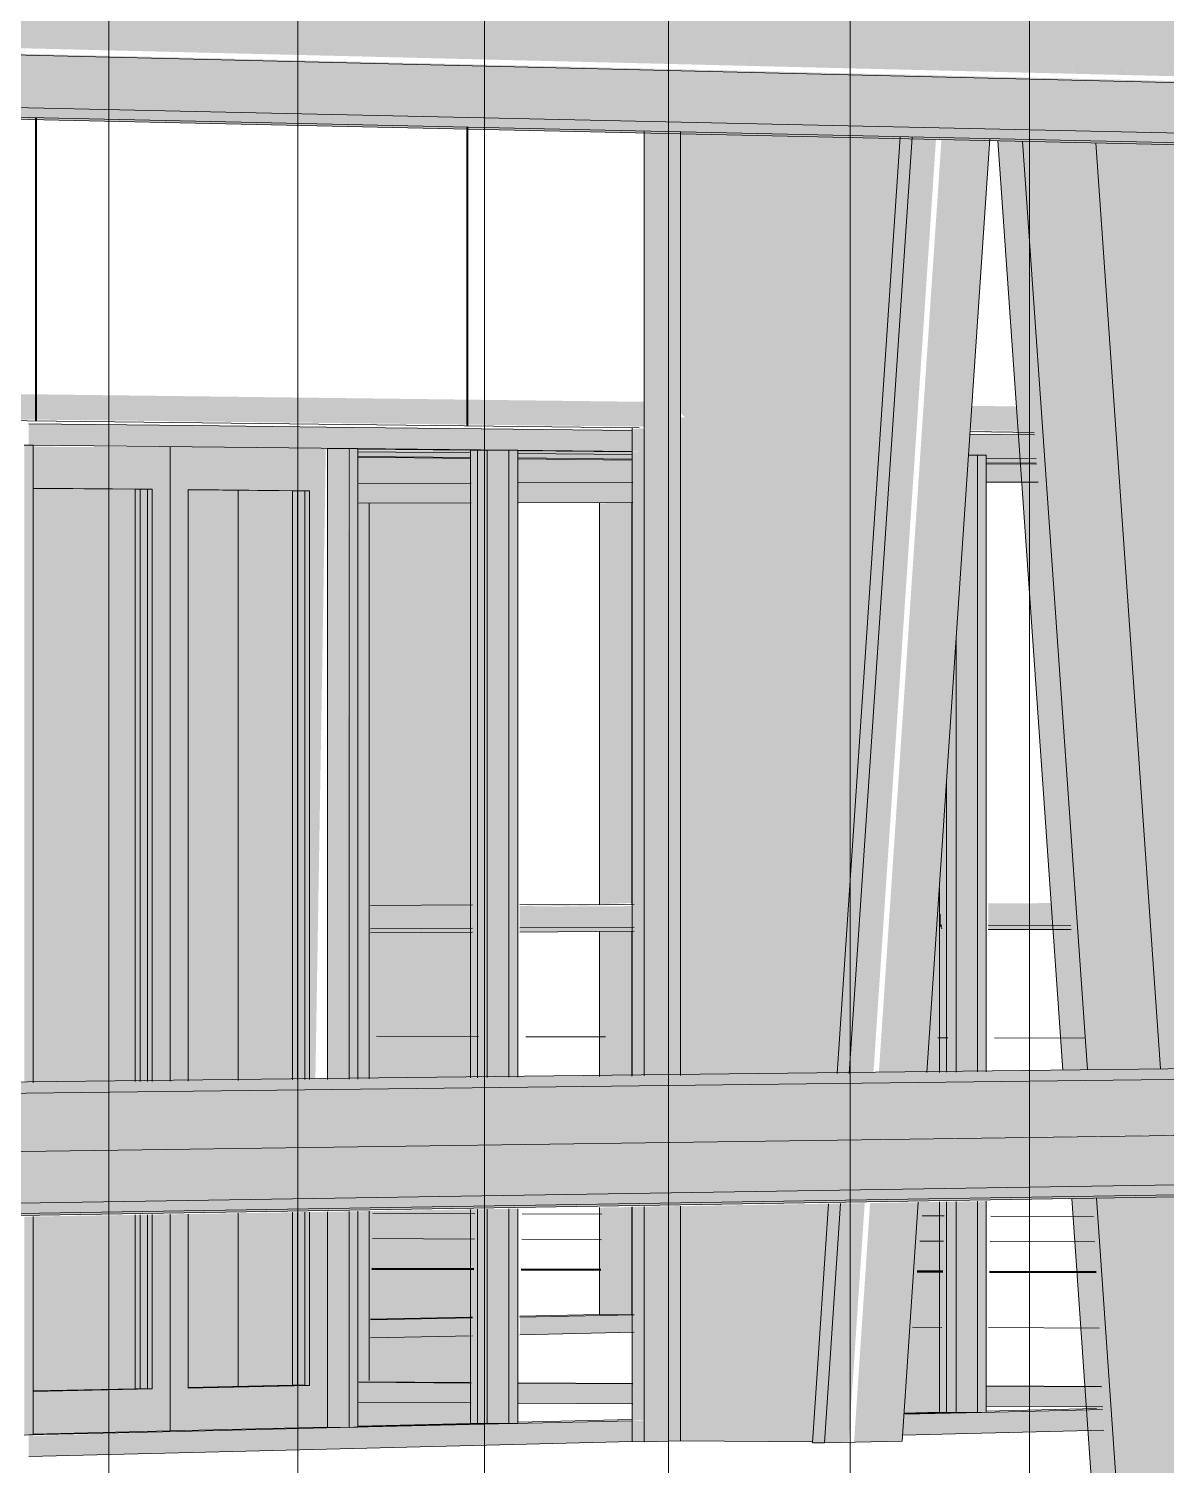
# Model space of a CAD drawing. Header units: inches. Extents: x 31213 to 31218, y -65 to 66.
# Drawn here: x 31217.61962 to 31217.64294, y 65.98534 to 66.01479 of the extents above; entities that cross this region are included whole.
import ezdxf

# ---------------------------------------------------------------- set-up
doc = ezdxf.new("R2010")
doc.units = ezdxf.units.IN
doc.header["$MEASUREMENT"] = 0
doc.linetypes.add('Center 1_4_', pattern=[0.53125, 0.25, -0.09375, 0.09375, -0.09375])
doc.linetypes.add('Hidden', pattern=[0.28125, 0.1875, -0.09375])
for name, color, linetype, lineweight in [('A-DETL', 90, 'Continuous', 9), ('A-DOOR', 31, 'Continuous', 13), ('A-GLAZ-CURT', 52, 'Continuous', 9), ('A-GLAZ-CWMG', 51, 'Continuous', 9), ('A-PROP-SBCK', 71, 'Hidden', 50), ('A-WALL-PATT', 111, 'Continuous', 13), ('C-BLDG-PADS', 91, 'Continuous', 9), ('C-TOPO', 7, 'Continuous', 9), ('I-WALL', 2, 'Continuous', 13), ('L-SITE-WALL', 31, 'Continuous', 13), ('PROP', 3, 'Center 1_4_', 9), ('S-BEAM', 12, 'Continuous', 9), ('S-COLS', 52, 'Continuous', 9)]:
    doc.layers.add(name, color=color, linetype=linetype, lineweight=lineweight)

# ---------------------------------------------------------------- blocks, each defined once
blk = doc.blocks.new('FP_83-Looking South West')
at = {"layer": 'A-WALL-PATT', "lineweight": 9}
for p, q in [((-31660.220576, 66.01296), (-31660.220576, 66.006746)), ((-31660.220552, 66.006745), (-31660.220552, 66.012959)), ((-31660.211733, 66.012767), (-31660.211733, 66.006645)), ((-31660.211711, 66.006645), (-31660.211711, 66.012766))]:
    blk.add_line(p, q, dxfattribs=at)
blk = doc.blocks.new('FP_106-Looking South West')
at = {"layer": 'A-WALL-PATT', "lineweight": 9}
for p, q in [((-31660.219071, 65.96977), (-31660.219071, 66.151025)), ((-31660.215198, 65.969969), (-31660.215198, 66.150035)), ((-31660.211375, 65.970164), (-31660.211375, 66.149058)), ((-31660.207602, 65.970357), (-31660.207602, 66.148093)), ((-31660.203877, 65.970548), (-31660.203877, 66.147141)), ((-31660.2002, 65.970736), (-31660.2002, 66.146201))]:
    blk.add_line(p, q, dxfattribs=at)

msp = doc.modelspace()

# ---------------------------------------------------------------- hatches: boundary and pattern name
at = {"layer": 'A-DOOR'}
h = msp.add_hatch(color=256, dxfattribs=at)
h.paths.add_polyline_path([(31217.619718, 65.985977), (31217.622525, 65.986044), (31217.622525, 65.990485), (31217.622156, 65.990479), (31217.622156, 65.986908), (31217.619718, 65.986854), (31217.619718, 65.986041)], flags=0)
h.paths.add_polyline_path([(31217.622156, 65.993209), (31217.622525, 65.993213), (31217.622525, 66.006215), (31217.619718, 66.006216), (31217.619718, 66.005368), (31217.622156, 66.005346), (31217.622156, 65.994468)], flags=0)
h = msp.add_hatch(color=256, dxfattribs=at)
h.paths.add_polyline_path([(31217.622525, 65.986044), (31217.625746, 65.98612), (31217.625746, 65.990537), (31217.625381, 65.990531), (31217.625381, 65.986979), (31217.622893, 65.986924), (31217.622893, 65.990491), (31217.622525, 65.990485), (31217.622525, 65.990204)], flags=0)
h.paths.add_polyline_path([(31217.622525, 65.993213), (31217.622893, 65.993217), (31217.622893, 66.005339), (31217.625381, 66.005317), (31217.625381, 65.993246), (31217.6255, 65.993247), (31217.625714, 66.006181), (31217.622525, 66.006215), (31217.622525, 65.994468)], flags=0)
at = {"layer": 'A-DOOR', "transparency": 33554496}
h = msp.add_hatch(color=256, dxfattribs=at)
h.paths.add_polyline_path([(31217.619718, 65.986857), (31217.622057, 65.986909), (31217.622057, 65.990477), (31217.619718, 65.99044), (31217.619718, 65.990204)], flags=0)
h.paths.add_polyline_path([(31217.619718, 65.993181), (31217.622057, 65.993208), (31217.622057, 66.005346), (31217.619718, 66.005367), (31217.619718, 65.994468)], flags=0)
at = {"layer": 'A-DOOR'}
h = msp.add_hatch(color=256, dxfattribs=at)
h.paths.add_polyline_path([(31217.622057, 65.986909), (31217.622057, 65.990477), (31217.621808, 65.990473), (31217.621818, 65.98691)], flags=0)
h.paths.add_polyline_path([(31217.621808, 65.993205), (31217.622057, 65.993208), (31217.622057, 66.005346), (31217.621808, 66.005345), (31217.621808, 65.994468)], flags=0)
h = msp.add_hatch(color=256, dxfattribs=at)
h.paths.add_polyline_path([(31217.622156, 65.986908), (31217.622156, 65.990479), (31217.622057, 65.990477), (31217.622057, 65.986909)], flags=0)
h.paths.add_polyline_path([(31217.622057, 65.993208), (31217.622156, 65.993209), (31217.622156, 66.005346), (31217.622057, 66.005345), (31217.622057, 65.994468)], flags=0)
at = {"layer": 'A-DOOR', "transparency": 33554496}
h = msp.add_hatch(color=256, dxfattribs=at)
h.paths.add_polyline_path([(31217.622793, 65.986925), (31217.625282, 65.98698), (31217.625282, 65.99053), (31217.622793, 65.990489), (31217.622793, 65.990204)], flags=0)
h.paths.add_polyline_path([(31217.622793, 65.993216), (31217.625282, 65.993245), (31217.625282, 66.005316), (31217.622793, 66.005339), (31217.622793, 65.994468)], flags=0)
at = {"layer": 'A-DOOR'}
h = msp.add_hatch(color=256, dxfattribs=at)
h.paths.add_polyline_path([(31217.625282, 65.98698), (31217.625282, 65.99053), (31217.625034, 65.990526), (31217.625034, 65.986982)], flags=0)
h.paths.add_polyline_path([(31217.625034, 65.993242), (31217.625282, 65.993245), (31217.625282, 66.005316), (31217.625034, 66.005316), (31217.625034, 65.994468)], flags=0)
h = msp.add_hatch(color=256, dxfattribs=at)
h.paths.add_polyline_path([(31217.625381, 65.986979), (31217.625381, 65.990531), (31217.625282, 65.99053), (31217.625282, 65.98698)], flags=0)
h.paths.add_polyline_path([(31217.625282, 65.993245), (31217.625381, 65.993246), (31217.625381, 66.005317), (31217.625282, 66.005316), (31217.625282, 65.994468)], flags=0)
at = {"layer": 'A-GLAZ-CURT', "transparency": 33554458}
h = msp.add_hatch(color=256, dxfattribs=at)
h.paths.add_polyline_path([(31217.625928, 65.986124), (31217.625928, 65.99054), (31217.625746, 65.990537), (31217.625746, 65.986126), (31217.625913, 65.986124)], flags=0)
h.paths.add_polyline_path([(31217.625746, 65.99325), (31217.625928, 65.993252), (31217.625913, 66.006179), (31217.625746, 66.006178), (31217.625746, 65.994468)], flags=0)
h = msp.add_hatch(color=256, dxfattribs=at)
h.paths.add_polyline_path([(31217.626374, 65.986135), (31217.629021, 65.986198), (31217.629021, 65.99059), (31217.626374, 65.990547), (31217.626374, 65.986197)], flags=0)
h.paths.add_polyline_path([(31217.626374, 65.993257), (31217.629021, 65.993288), (31217.628991, 66.006147), (31217.626374, 66.006147), (31217.626374, 65.994468)], flags=0)
h = msp.add_hatch(color=256, dxfattribs=at)
h.paths.add_polyline_path([(31217.637569, 65.9864), (31217.638633, 65.986425), (31217.638633, 65.990745), (31217.63786, 65.990733), (31217.637571, 65.986424)], flags=0)
h.paths.add_polyline_path([(31217.638038, 65.993392), (31217.638633, 65.993398), (31217.638633, 66.002247), (31217.638111, 65.994467)], flags=0)
at = {"layer": 'A-GLAZ-CWMG'}
for points in [[(31217.622973, 66.006216), (31217.622973, 66.006652), (31217.619625, 66.00669), (31217.619625, 66.006251), (31217.621818, 66.006228)], [(31217.626283, 66.006181), (31217.626283, 66.006615), (31217.622973, 66.006652), (31217.622973, 66.006216), (31217.62401, 66.006205)], [(31217.629556, 66.006147), (31217.629556, 66.006578), (31217.626283, 66.006615), (31217.626283, 66.006181), (31217.628396, 66.006159)], [(31217.632792, 66.006113), (31217.632792, 66.006541), (31217.629556, 66.006578), (31217.629556, 66.006147)], [(31217.626392, 66.005062), (31217.628693, 66.005068), (31217.628693, 66.005473), (31217.626392, 66.005467)], [(31217.629663, 66.00507), (31217.632007, 66.005076), (31217.632007, 66.005482), (31217.629663, 66.005476)], [(31217.629691, 65.988017), (31217.632037, 65.988066), (31217.632037, 65.988427), (31217.629691, 65.98838)], [(31217.626629, 65.987954), (31217.628721, 65.987997), (31217.628721, 65.988361), (31217.626629, 65.988319)], [(31217.628693, 65.986621), (31217.628693, 65.987027), (31217.626392, 65.987041), (31217.626392, 65.986636), (31217.628414, 65.986623)], [(31217.632007, 65.986601), (31217.632007, 65.987007), (31217.629663, 65.987021), (31217.629663, 65.986615)], [(31217.641639, 65.986541), (31217.64161, 65.986949), (31217.639258, 65.986963), (31217.639258, 65.986555)], [(31217.637539, 65.985961), (31217.639159, 65.986), (31217.639159, 65.986424), (31217.637568, 65.986387)], [(31217.639159, 65.986), (31217.641662, 65.986061), (31217.641632, 65.986483), (31217.639159, 65.986424)], [(31217.619625, 65.985523), (31217.622973, 65.985605), (31217.622973, 65.986041), (31217.619625, 65.985941)], [(31217.622973, 65.985605), (31217.626283, 65.985686), (31217.626283, 65.986119), (31217.622973, 65.986041), (31217.622973, 65.985941)], [(31217.626283, 65.985686), (31217.629556, 65.985766), (31217.629556, 65.986197), (31217.626283, 65.986119), (31217.626283, 65.985941)], [(31217.629556, 65.985766), (31217.632792, 65.985845), (31217.632782, 65.986273), (31217.629556, 65.986197), (31217.629556, 65.985941)]]:
    msp.add_hatch(color=256, dxfattribs=at).paths.add_polyline_path(points, flags=0)
h = msp.add_hatch(color=256, dxfattribs=at)
h.paths.add_polyline_path([(31217.619532, 65.985959), (31217.619718, 65.985964), (31217.619718, 65.99044), (31217.619532, 65.990437), (31217.619532, 65.990096)], flags=0)
h.paths.add_polyline_path([(31217.619532, 65.993178), (31217.619718, 65.993181), (31217.619718, 66.00625), (31217.619532, 66.006252), (31217.619532, 65.994468)], flags=0)
h = msp.add_hatch(color=256, dxfattribs=at)
h.paths.add_polyline_path([(31217.626192, 65.98612), (31217.626192, 65.990544), (31217.625746, 65.990537), (31217.625746, 65.986123), (31217.626169, 65.98612)], flags=0)
h.paths.add_polyline_path([(31217.625746, 65.99325), (31217.626192, 65.993255), (31217.626169, 66.006181), (31217.625746, 66.006179), (31217.625746, 65.994468)], flags=0)
h = msp.add_hatch(color=256, dxfattribs=at)
h.paths.add_polyline_path([(31217.626192, 65.986117), (31217.626373, 65.986122), (31217.626373, 65.990547), (31217.626192, 65.990544), (31217.626192, 65.990096)], flags=0)
h.paths.add_polyline_path([(31217.626192, 65.993255), (31217.626373, 65.993257), (31217.626373, 66.00618), (31217.626192, 66.006182), (31217.626192, 65.994468)], flags=0)
h = msp.add_hatch(color=256, dxfattribs=at)
h.paths.add_polyline_path([(31217.628676, 65.9862), (31217.629021, 65.986202), (31217.629021, 65.99059), (31217.628676, 65.990584), (31217.628676, 65.986202)], flags=0)
h.paths.add_polyline_path([(31217.628676, 65.993284), (31217.629021, 65.993288), (31217.629021, 66.006145), (31217.628676, 66.006144), (31217.628676, 65.994468)], flags=0)
h = msp.add_hatch(color=256, dxfattribs=at)
h.paths.add_polyline_path([(31217.629466, 65.986197), (31217.629466, 65.990597), (31217.629021, 65.99059), (31217.629021, 65.9862)], flags=0)
h.paths.add_polyline_path([(31217.629021, 65.993288), (31217.629466, 65.993293), (31217.629466, 66.006146), (31217.629021, 66.006144), (31217.629021, 65.994468)], flags=0)
h = msp.add_hatch(color=256, dxfattribs=at)
h.paths.add_polyline_path([(31217.629466, 65.986195), (31217.629646, 65.986199), (31217.629646, 65.9906), (31217.629466, 65.990597), (31217.629466, 65.990096)], flags=0)
h.paths.add_polyline_path([(31217.629466, 65.993293), (31217.629646, 65.993295), (31217.629646, 66.006146), (31217.629466, 66.006148), (31217.629466, 65.994468)], flags=0)
h = msp.add_hatch(color=256, dxfattribs=at)
h.paths.add_polyline_path([(31217.639072, 65.986425), (31217.639072, 65.990752), (31217.638633, 65.990745), (31217.638633, 65.986428)], flags=0)
h.paths.add_polyline_path([(31217.638633, 65.993398), (31217.639072, 65.993403), (31217.639072, 66.006046), (31217.638888, 66.006046), (31217.638633, 66.002247), (31217.638633, 65.994467)], flags=0)
h = msp.add_hatch(color=256, dxfattribs=at)
h.paths.add_polyline_path([(31217.639072, 65.986422), (31217.639246, 65.986426), (31217.639246, 65.990755), (31217.639072, 65.990752), (31217.639072, 65.990096)], flags=0)
h.paths.add_polyline_path([(31217.639072, 65.993403), (31217.639246, 65.993405), (31217.639246, 66.006044), (31217.639072, 66.006046), (31217.639072, 65.994467)], flags=0)
h = msp.add_hatch(color=256, dxfattribs=at)
h.paths.add_polyline_path([(31217.631988, 65.988428), (31217.631988, 65.990634), (31217.631325, 65.990623), (31217.631325, 65.98843), (31217.6314, 65.988431)], flags=0)
h.paths.add_polyline_path([(31217.631325, 65.993311), (31217.631988, 65.993319), (31217.631988, 65.996286), (31217.631325, 65.996282), (31217.631325, 65.994466)], flags=0)
h.paths.add_polyline_path([(31217.631325, 65.996841), (31217.631988, 65.996867), (31217.631988, 66.005073), (31217.631325, 66.005058), (31217.631325, 65.996842)], flags=0)
h = msp.add_hatch(color=256, dxfattribs=at)
h.paths.add_polyline_path([(31217.631988, 65.988426), (31217.632037, 65.988427), (31217.632037, 65.990635), (31217.631988, 65.990634), (31217.631988, 65.990092)], flags=0)
h.paths.add_polyline_path([(31217.631988, 65.993319), (31217.632037, 65.99332), (31217.632037, 65.996286), (31217.631988, 65.996286), (31217.631988, 65.994466)], flags=0)
h.paths.add_polyline_path([(31217.631988, 65.996845), (31217.632037, 65.996869), (31217.632037, 66.005073), (31217.631988, 66.005058), (31217.631988, 65.99685)], flags=0)
h = msp.add_hatch(color=256, dxfattribs=at)
h.paths.add_polyline_path([(31217.638292, 65.986427), (31217.638633, 65.986429), (31217.638633, 65.990745), (31217.638292, 65.990739), (31217.638292, 65.986429)], flags=0)
h.paths.add_polyline_path([(31217.638292, 65.993394), (31217.638633, 65.993398), (31217.638633, 66.002247), (31217.638292, 65.997162), (31217.638292, 65.994467)], flags=0)
at = {"layer": 'I-WALL'}
h = msp.add_hatch(color=256, dxfattribs=at)
h.paths.add_polyline_path([(31217.618754, 65.986709), (31217.618754, 65.990422), (31217.616356, 65.990353), (31217.616356, 65.986724)], flags=0)
h.paths.add_polyline_path([(31217.615365, 65.98673), (31217.615365, 65.990367), (31217.612934, 65.990328), (31217.612934, 65.986745), (31217.615263, 65.98673)], flags=0)
h.paths.add_polyline_path([(31217.611937, 65.986751), (31217.611937, 65.990312), (31217.611156, 65.990299), (31217.610921, 65.986757)], flags=0)
h.paths.add_polyline_path([(31217.601412, 65.986817), (31217.601412, 65.990141), (31217.59895, 65.990094), (31217.59895, 65.986832)], flags=0)
h.paths.add_polyline_path([(31217.59895, 65.991572), (31217.601412, 65.991606), (31217.601412, 66.00626), (31217.59895, 66.006276), (31217.59895, 65.991684)], flags=0)
h.paths.add_polyline_path([(31217.61134, 65.993082), (31217.611937, 65.993089), (31217.611937, 66.002093), (31217.6114, 65.993982)], flags=0)
h.paths.add_polyline_path([(31217.612934, 65.993101), (31217.615365, 65.993129), (31217.615365, 66.006117), (31217.612934, 66.006142), (31217.612934, 65.994467)], flags=0)
h.paths.add_polyline_path([(31217.616356, 65.99314), (31217.618754, 65.993168), (31217.618754, 66.006082), (31217.616356, 66.006106), (31217.616356, 65.994467)], flags=0)
h.paths.add_polyline_path([(31217.626393, 66.005467), (31217.628694, 66.005482), (31217.628694, 66.005979), (31217.626393, 66.006003), (31217.626393, 66.005482)], flags=0)
h = msp.add_hatch(color=256, dxfattribs=at)
h.paths.add_polyline_path([(31217.604994, 65.986794), (31217.604994, 65.990199), (31217.602425, 65.990135), (31217.602425, 65.98681)], flags=0)
h.paths.add_polyline_path([(31217.602425, 65.992979), (31217.604994, 65.993009), (31217.604994, 66.006223), (31217.602425, 66.00625), (31217.602425, 65.994467)], flags=0)
h.paths.add_polyline_path([(31217.629663, 66.005476), (31217.632007, 66.005482), (31217.632007, 66.005945), (31217.629663, 66.00597), (31217.629663, 66.005482)], flags=0)
h.paths.add_polyline_path([(31217.639258, 66.00549), (31217.640314, 66.005492), (31217.640289, 66.00586), (31217.639258, 66.005871), (31217.639258, 66.005691)], flags=0)
h = msp.add_hatch(color=256, dxfattribs=at)
h.paths.add_polyline_path([(31217.61974, 65.986861), (31217.621829, 65.986908), (31217.621829, 65.990472), (31217.61974, 65.990438), (31217.61974, 65.986906)], flags=0)
h.paths.add_polyline_path([(31217.62392, 65.986954), (31217.625053, 65.98698), (31217.625053, 65.990524), (31217.62392, 65.990506), (31217.62392, 65.986978)], flags=0)
h.paths.add_polyline_path([(31217.61974, 65.993179), (31217.621829, 65.993204), (31217.621829, 66.005346), (31217.61974, 66.005346), (31217.61974, 65.994467)], flags=0)
h.paths.add_polyline_path([(31217.62392, 65.993228), (31217.625053, 65.993241), (31217.625053, 66.005317), (31217.62392, 66.005317), (31217.62392, 65.994467)], flags=0)
h = msp.add_hatch(color=256, dxfattribs=at)
h.paths.add_polyline_path([(31217.626604, 65.987049), (31217.626604, 65.990549), (31217.626393, 65.990546), (31217.626393, 65.98705)], flags=0)
h.paths.add_polyline_path([(31217.626393, 65.993256), (31217.626604, 65.993259), (31217.626604, 66.005059), (31217.626393, 66.005057), (31217.626393, 65.994467)], flags=0)
at = {"layer": 'S-BEAM'}
h = msp.add_hatch(color=256, dxfattribs=at)
h.paths.add_polyline_path([(31217.906442, 66.007467), (31217.906442, 66.008039), (31217.906404, 66.00804), (31217.906404, 66.007468)], flags=0)
h.paths.add_polyline_path([(31217.906302, 66.00747), (31217.906302, 66.008043), (31217.891221, 66.008439), (31217.891221, 66.007839), (31217.904448, 66.007515)], flags=0)
h.paths.add_polyline_path([(31217.804261, 66.009963), (31217.804261, 66.010726), (31217.804117, 66.01073), (31217.804117, 66.009966)], flags=0)
h.paths.add_polyline_path([(31217.803979, 66.009969), (31217.803979, 66.010734), (31217.7762, 66.011464), (31217.7762, 66.010648), (31217.803408, 66.009983)], flags=0)
h.paths.add_polyline_path([(31217.654807, 66.013613), (31217.654807, 66.014657), (31217.601459, 66.01606), (31217.601459, 66.014916), (31217.654341, 66.013625)], flags=0)
h = msp.add_hatch(color=256, dxfattribs=at)
h.paths.add_polyline_path([(31217.906321, 66.007423), (31217.906321, 66.00747), (31217.891221, 66.007815), (31217.891221, 66.00779), (31217.904448, 66.007469)], flags=0)
h.paths.add_polyline_path([(31217.80398, 66.009907), (31217.804005, 66.009969), (31217.7762, 66.010636), (31217.776201, 66.010582), (31217.803836, 66.009911)], flags=0)
h.paths.add_polyline_path([(31217.654807, 66.013528), (31217.654807, 66.013613), (31217.601459, 66.014916), (31217.601418, 66.014837), (31217.601377, 66.014825), (31217.654624, 66.013533)], flags=0)
h = msp.add_hatch(color=256, dxfattribs=at)
h.paths.add_polyline_path([(31217.903958, 66.00741), (31217.903958, 66.007428), (31217.900059, 66.007503)], flags=0)
h.paths.add_polyline_path([(31217.800843, 66.009889), (31217.800843, 66.009914), (31217.794637, 66.010038)], flags=0)
h.paths.add_polyline_path([(31217.650509, 66.013503), (31217.650509, 66.013537), (31217.598662, 66.014765), (31217.598662, 66.01475), (31217.645589, 66.013622)], flags=0)
h = msp.add_hatch(color=256, dxfattribs=at)
h.paths.add_polyline_path([(31217.904455, 66.006837), (31217.904455, 66.007398), (31217.891229, 66.007716), (31217.891229, 66.007131), (31217.902257, 66.006886)], flags=0)
h.paths.add_polyline_path([(31217.801744, 66.00912), (31217.801744, 66.009867), (31217.776207, 66.010481), (31217.776207, 66.009687), (31217.794637, 66.009278)], flags=0)
h.paths.add_polyline_path([(31217.652166, 66.012444), (31217.652166, 66.013463), (31217.598662, 66.01475), (31217.598662, 66.013633), (31217.645589, 66.01259)], flags=0)
h = msp.add_hatch(color=256, dxfattribs=at)
h.paths.add_polyline_path([(31217.904605, 66.006729), (31217.904455, 66.006837), (31217.891229, 66.007131), (31217.891228, 66.007021), (31217.904455, 66.006732)], flags=0)
h.paths.add_polyline_path([(31217.801843, 66.008977), (31217.801673, 66.009121), (31217.776207, 66.009687), (31217.776207, 66.009538), (31217.801049, 66.008995)], flags=0)
h.paths.add_polyline_path([(31217.652384, 66.012247), (31217.652166, 66.012444), (31217.598662, 66.013633), (31217.598661, 66.013423), (31217.652252, 66.01225)], flags=0)
h = msp.add_hatch(color=256, dxfattribs=at)
h.paths.add_polyline_path([(31217.904587, 66.006709), (31217.904605, 66.006729), (31217.904455, 66.006711)], flags=0)
h.paths.add_polyline_path([(31217.801821, 66.00895), (31217.801843, 66.008977), (31217.801027, 66.008967)], flags=0)
h.paths.add_polyline_path([(31217.652356, 66.01221), (31217.652384, 66.012247), (31217.598661, 66.013423), (31217.598661, 66.013382), (31217.652223, 66.012213)], flags=0)
h = msp.add_hatch(color=256, dxfattribs=at)
h.paths.add_polyline_path([(31217.640229, 66.006539), (31217.640194, 66.00704), (31217.638956, 66.007055), (31217.638922, 66.006554), (31217.640206, 66.006539)], flags=0)
h.paths.add_polyline_path([(31217.632983, 66.006621), (31217.632983, 66.007129), (31217.612263, 66.007384), (31217.612228, 66.006859), (31217.628396, 66.006674)], flags=0)
h.paths.add_polyline_path([(31217.606038, 66.006929), (31217.606038, 66.007461), (31217.598922, 66.007548), (31217.598922, 66.007011), (31217.602084, 66.006975)], flags=0)
h = msp.add_hatch(color=256, dxfattribs=at)
h.paths.add_polyline_path([(31217.640232, 66.006498), (31217.640206, 66.006539), (31217.63892, 66.006524), (31217.638919, 66.006513), (31217.640206, 66.006499)], flags=0)
h.paths.add_polyline_path([(31217.631991, 66.006592), (31217.631991, 66.006603), (31217.631954, 66.006592)], flags=0)
h.paths.add_polyline_path([(31217.604967, 66.006899), (31217.604967, 66.006936), (31217.598922, 66.006978), (31217.598922, 66.006968), (31217.604929, 66.006899)], flags=0)
h = msp.add_hatch(color=256, dxfattribs=at)
h.paths.add_polyline_path([(31217.64027, 66.005971), (31217.640207, 66.006461), (31217.638918, 66.006476), (31217.638889, 66.006046), (31217.639247, 66.006044), (31217.639247, 66.005982), (31217.640207, 66.005972)], flags=0)
h.paths.add_polyline_path([(31217.631992, 66.006058), (31217.631992, 66.00611), (31217.629647, 66.00611), (31217.629647, 66.006082)], flags=0)
h.paths.add_polyline_path([(31217.612266, 66.006323), (31217.612815, 66.006332), (31217.612815, 66.006767), (31217.612224, 66.006777), (31217.612194, 66.006324), (31217.612255, 66.006323)], flags=0)
h.paths.add_polyline_path([(31217.604968, 66.00634), (31217.604968, 66.006395), (31217.602399, 66.006394), (31217.602399, 66.006367)], flags=0)
h.paths.add_polyline_path([(31217.604968, 66.006856), (31217.604968, 66.006859), (31217.6023, 66.006886)], flags=0)
h = msp.add_hatch(color=256, dxfattribs=at)
h.paths.add_polyline_path([(31217.640236, 66.006461), (31217.640207, 66.006477), (31217.640207, 66.006461)], flags=0)
h.paths.add_polyline_path([(31217.631992, 66.006554), (31217.631992, 66.00657), (31217.631186, 66.006563)], flags=0)
h.paths.add_polyline_path([(31217.604968, 66.006859), (31217.604968, 66.006876), (31217.604182, 66.006868)], flags=0)
h = msp.add_hatch(color=256, dxfattribs=at)
h.paths.add_polyline_path([(31217.628676, 66.006092), (31217.628676, 66.006145), (31217.626374, 66.006144), (31217.626374, 66.006116), (31217.628397, 66.006095)], flags=0)
h.paths.add_polyline_path([(31217.618733, 66.006196), (31217.618733, 66.00625), (31217.616334, 66.006249), (31217.616334, 66.006221), (31217.61799, 66.006204)], flags=0)
h.paths.add_polyline_path([(31217.615343, 66.006231), (31217.615343, 66.006286), (31217.61291, 66.006285), (31217.61291, 66.006257), (31217.61524, 66.006233)], flags=0)
h.paths.add_polyline_path([(31217.601385, 66.006377), (31217.601385, 66.006433), (31217.598923, 66.006432), (31217.598923, 66.006403)], flags=0)
h = msp.add_hatch(color=256, dxfattribs=at)
h.paths.add_polyline_path([(31217.628676, 66.005997), (31217.628676, 66.006092), (31217.626374, 66.006116), (31217.626374, 66.006021), (31217.628397, 66.006)], flags=0)
h.paths.add_polyline_path([(31217.618733, 66.006099), (31217.618733, 66.006196), (31217.616334, 66.006221), (31217.616334, 66.006124), (31217.617938, 66.006107)], flags=0)
h.paths.add_polyline_path([(31217.615343, 66.006134), (31217.615343, 66.006231), (31217.61291, 66.006257), (31217.61291, 66.006159), (31217.61524, 66.006135)], flags=0)
h.paths.add_polyline_path([(31217.601385, 66.006277), (31217.601385, 66.006377), (31217.598923, 66.006403), (31217.598923, 66.006303), (31217.600658, 66.006285)], flags=0)
h = msp.add_hatch(color=256, dxfattribs=at)
h.paths.add_polyline_path([(31217.640276, 66.005878), (31217.64027, 66.005971), (31217.639247, 66.005982), (31217.639247, 66.005888), (31217.640207, 66.005878)], flags=0)
h.paths.add_polyline_path([(31217.631992, 66.005963), (31217.631992, 66.006058), (31217.629647, 66.006082), (31217.629646, 66.005987), (31217.631291, 66.00597)], flags=0)
h.paths.add_polyline_path([(31217.604968, 66.006241), (31217.604968, 66.00634), (31217.602399, 66.006367), (31217.602399, 66.006267), (31217.60429, 66.006248)], flags=0)
h = msp.add_hatch(color=256, dxfattribs=at)
h.paths.add_polyline_path([(31217.628676, 66.005979), (31217.628676, 66.005997), (31217.628397, 66.005982)], flags=0)
h.paths.add_polyline_path([(31217.618733, 66.006081), (31217.618733, 66.006099), (31217.617928, 66.006089)], flags=0)
h.paths.add_polyline_path([(31217.615343, 66.006115), (31217.615343, 66.006134), (31217.61524, 66.006116)], flags=0)
h.paths.add_polyline_path([(31217.601385, 66.006258), (31217.601385, 66.006277), (31217.598923, 66.006284)], flags=0)
h = msp.add_hatch(color=256, dxfattribs=at)
h.paths.add_polyline_path([(31217.640278, 66.00586), (31217.640276, 66.005878), (31217.640207, 66.005861)], flags=0)
h.paths.add_polyline_path([(31217.631992, 66.005945), (31217.631992, 66.005963), (31217.631277, 66.005952)], flags=0)
h.paths.add_polyline_path([(31217.604968, 66.006222), (31217.604968, 66.006241), (31217.604276, 66.006229)], flags=0)
for points in [[(31217.626628, 65.996772), (31217.62872, 65.996814), (31217.62872, 65.996818), (31217.626628, 65.996789), (31217.626628, 65.996773)], [(31217.626628, 65.996339), (31217.62872, 65.996352), (31217.62872, 65.996784), (31217.626628, 65.996772)], [(31217.62969, 65.996789), (31217.632036, 65.996832), (31217.632036, 65.996836), (31217.62969, 65.996806), (31217.62969, 65.99679)], [(31217.62969, 65.996358), (31217.632036, 65.996373), (31217.632036, 65.996802), (31217.62969, 65.996789)], [(31217.638338, 65.99641), (31217.638316, 65.996835), (31217.638303, 65.996411)], [(31217.640954, 65.996831), (31217.640952, 65.996865), (31217.639292, 65.996858), (31217.639292, 65.996834), (31217.640866, 65.996832)], [(31217.640984, 65.996406), (31217.640954, 65.996831), (31217.639292, 65.996834), (31217.639292, 65.996409), (31217.640866, 65.996406)], [(31217.626628, 65.996252), (31217.62872, 65.996265), (31217.62872, 65.996352), (31217.626628, 65.996339)], [(31217.62969, 65.996271), (31217.632036, 65.996286), (31217.632036, 65.996373), (31217.62969, 65.996358)], [(31217.638338, 65.996339), (31217.638338, 65.99641), (31217.638303, 65.996411)], [(31217.64099, 65.99632), (31217.640984, 65.996406), (31217.639292, 65.996409), (31217.639292, 65.996323), (31217.640866, 65.99632)], [(31217.598661, 65.990129), (31217.652356, 65.990993), (31217.652384, 65.99103), (31217.598661, 65.990169)]]:
    msp.add_hatch(color=256, dxfattribs=at).paths.add_polyline_path(points, flags=0)
h = msp.add_hatch(color=256, dxfattribs=at)
h.paths.add_polyline_path([(31217.601459, 65.992755), (31217.654807, 65.993388), (31217.654807, 65.993604), (31217.601208, 65.992989)], flags=0)
h.paths.add_polyline_path([(31217.7762, 65.994828), (31217.803979, 65.995158), (31217.80398, 65.995316), (31217.776201, 65.994997)], flags=0)
h.paths.add_polyline_path([(31217.891221, 65.996193), (31217.906302, 65.996372), (31217.906298, 65.99649), (31217.891222, 65.996317)], flags=0)
h = msp.add_hatch(color=256, dxfattribs=at)
h.paths.add_polyline_path([(31217.601459, 65.991612), (31217.654807, 65.992345), (31217.654807, 65.993388), (31217.601459, 65.992755)], flags=0)
h.paths.add_polyline_path([(31217.7762, 65.994012), (31217.803979, 65.994394), (31217.803979, 65.995158), (31217.7762, 65.994828), (31217.7762, 65.994475)], flags=0)
h.paths.add_polyline_path([(31217.804117, 65.994395), (31217.804261, 65.994397), (31217.804261, 65.995161), (31217.804117, 65.995159), (31217.804117, 65.994474)], flags=0)
h.paths.add_polyline_path([(31217.891221, 65.995592), (31217.906302, 65.995799), (31217.906302, 65.996372), (31217.891221, 65.996193)], flags=0)
h.paths.add_polyline_path([(31217.906404, 65.9958), (31217.906442, 65.995801), (31217.906442, 65.996373), (31217.906404, 65.996373)], flags=0)
h = msp.add_hatch(color=256, dxfattribs=at)
h.paths.add_polyline_path([(31217.601377, 65.991522), (31217.654807, 65.992274), (31217.654807, 65.992345), (31217.601459, 65.991612), (31217.601418, 65.991533)], flags=0)
h.paths.add_polyline_path([(31217.776201, 65.993948), (31217.804005, 65.994364), (31217.804005, 65.994394), (31217.7762, 65.994), (31217.776201, 65.993954)], flags=0)
h.paths.add_polyline_path([(31217.891221, 65.995545), (31217.906321, 65.995779), (31217.906321, 65.995799), (31217.891221, 65.995568), (31217.891221, 65.995546)], flags=0)
h = msp.add_hatch(color=256, dxfattribs=at)
h.paths.add_polyline_path([(31217.598662, 65.99039), (31217.652166, 65.991229), (31217.652166, 65.992226), (31217.598662, 65.991508)], flags=0)
h.paths.add_polyline_path([(31217.776207, 65.993172), (31217.801744, 65.993572), (31217.801744, 65.994303), (31217.776207, 65.993948)], flags=0)
h.paths.add_polyline_path([(31217.891229, 65.994973), (31217.904455, 65.99518), (31217.904455, 65.995729), (31217.891229, 65.995545), (31217.891229, 65.995315)], flags=0)
h = msp.add_hatch(color=256, dxfattribs=at)
h.paths.add_polyline_path([(31217.598661, 65.990169), (31217.652384, 65.99103), (31217.652166, 65.991229), (31217.598662, 65.99038)], flags=0)
h.paths.add_polyline_path([(31217.776207, 65.993014), (31217.801843, 65.993425), (31217.801673, 65.99357), (31217.776207, 65.993172)], flags=0)
h.paths.add_polyline_path([(31217.891228, 65.994858), (31217.904605, 65.995072), (31217.904455, 65.99518), (31217.891229, 65.994973)], flags=0)
at = {"layer": 'S-COLS'}
h = msp.add_hatch(color=256, dxfattribs=at)
h.paths.add_polyline_path([(31217.644369, 65.971359), (31217.650002, 65.971645), (31217.650002, 65.990955), (31217.643006, 65.990842), (31217.644357, 65.97153)], flags=0)
h.paths.add_polyline_path([(31217.642822, 65.993465), (31217.650002, 65.993548), (31217.650002, 66.012262), (31217.641494, 66.012449), (31217.642751, 65.99448)], flags=0)
h.paths.add_polyline_path([(31217.650002, 66.01499), (31217.64997, 66.033571), (31217.639974, 66.034172), (31217.6413, 66.015224), (31217.645598, 66.015109)], flags=0)
h.paths.add_polyline_path([(31217.650002, 66.036432), (31217.650002, 66.054876), (31217.638446, 66.056012), (31217.639769, 66.0371), (31217.64997, 66.036434)], flags=0)
h.paths.add_polyline_path([(31217.650002, 66.057874), (31217.64997, 66.076187), (31217.63691, 66.07797), (31217.63823, 66.059095), (31217.648465, 66.058034)], flags=0)
h.paths.add_polyline_path([(31217.650002, 66.079316), (31217.64997, 66.097495), (31217.635365, 66.100046), (31217.636683, 66.081209), (31217.64997, 66.079321)], flags=0)
h.paths.add_polyline_path([(31217.650002, 66.100758), (31217.650002, 66.118797), (31217.636042, 66.121768), (31217.634743, 66.120375), (31217.635042, 66.120312), (31217.63434, 66.119644), (31217.633998, 66.119577), (31217.635127, 66.103443), (31217.64997, 66.100764)], flags=0)
h.paths.add_polyline_path([(31217.650002, 66.1222), (31217.650002, 66.136732), (31217.638745, 66.124665), (31217.645598, 66.123164)], flags=0)
h = msp.add_hatch(color=256, dxfattribs=at)
h.paths.add_polyline_path([(31217.642368, 65.971258), (31217.642873, 65.971284), (31217.641508, 65.990818), (31217.641002, 65.99081), (31217.642349, 65.97153)], flags=0)
h.paths.add_polyline_path([(31217.640818, 65.993442), (31217.641324, 65.993448), (31217.639993, 66.012482), (31217.639486, 66.012493), (31217.640745, 65.99448)], flags=0)
h.paths.add_polyline_path([(31217.639798, 66.015264), (31217.63847, 66.034262), (31217.637962, 66.034292), (31217.639291, 66.015278)], flags=0)
h.paths.add_polyline_path([(31217.638265, 66.037198), (31217.636939, 66.056159), (31217.63643, 66.056209), (31217.637757, 66.037231)], flags=0)
h.paths.add_polyline_path([(31217.636723, 66.05925), (31217.6354, 66.078174), (31217.63489, 66.078244), (31217.636214, 66.059303)], flags=0)
h.paths.add_polyline_path([(31217.635172, 66.081422), (31217.633852, 66.100309), (31217.633341, 66.100398), (31217.634662, 66.081495)], flags=0)
h.paths.add_polyline_path([(31217.633614, 66.103715), (31217.632483, 66.11989), (31217.632013, 66.119387), (31217.633103, 66.103807)], flags=0)
h = msp.add_hatch(color=256, dxfattribs=at)
h.paths.add_polyline_path([(31217.642873, 65.971284), (31217.644369, 65.971359), (31217.643006, 65.990842), (31217.641508, 65.990818), (31217.642856, 65.97153)], flags=0)
h.paths.add_polyline_path([(31217.641324, 65.993448), (31217.642822, 65.993465), (31217.641494, 66.012449), (31217.639993, 66.012482), (31217.641251, 65.99448)], flags=0)
h.paths.add_polyline_path([(31217.6413, 66.015224), (31217.639974, 66.034172), (31217.63847, 66.034262), (31217.639798, 66.015264), (31217.641225, 66.015226)], flags=0)
h.paths.add_polyline_path([(31217.639769, 66.0371), (31217.638446, 66.056012), (31217.636939, 66.056159), (31217.638265, 66.037198), (31217.639038, 66.037148)], flags=0)
h.paths.add_polyline_path([(31217.63823, 66.059095), (31217.63691, 66.07797), (31217.6354, 66.078174), (31217.636723, 66.05925), (31217.636851, 66.059237)], flags=0)
h.paths.add_polyline_path([(31217.636683, 66.081209), (31217.635365, 66.100046), (31217.633852, 66.100309), (31217.635172, 66.081422)], flags=0)
h.paths.add_polyline_path([(31217.635127, 66.103443), (31217.633998, 66.119577), (31217.632483, 66.11989), (31217.633614, 66.103715), (31217.633997, 66.103646)], flags=0)
h = msp.add_hatch(color=256, dxfattribs=at)
h.paths.add_polyline_path([(31217.632237, 65.985823), (31217.632237, 65.985831), (31217.631991, 65.985825)], flags=0)
h.paths.add_polyline_path([(31217.631991, 65.986255), (31217.632237, 65.986274), (31217.632237, 65.990642), (31217.631991, 65.990638), (31217.631991, 65.986274)], flags=0)
h.paths.add_polyline_path([(31217.631991, 65.993322), (31217.632237, 65.993325), (31217.632237, 66.006118), (31217.631991, 66.006113), (31217.631991, 65.994468)], flags=0)
h.paths.add_polyline_path([(31217.632237, 66.006548), (31217.632237, 66.006601), (31217.631991, 66.006578), (31217.631991, 66.006551)], flags=0)
h.paths.add_polyline_path([(31217.631991, 66.027318), (31217.632237, 66.027321), (31217.632237, 66.027886), (31217.631991, 66.027898)], flags=0)
h.paths.add_polyline_path([(31217.632237, 66.034492), (31217.632237, 66.034732), (31217.631991, 66.034732), (31217.631991, 66.034507)], flags=0)
h.paths.add_polyline_path([(31217.632237, 66.037695), (31217.632237, 66.047498), (31217.631991, 66.047518), (31217.631991, 66.037711)], flags=0)
h.paths.add_polyline_path([(31217.632237, 66.048026), (31217.632237, 66.05101), (31217.631991, 66.050993), (31217.632018, 66.048044)], flags=0)
h = msp.add_hatch(color=256, dxfattribs=at)
h.paths.add_polyline_path([(31217.632237, 65.985823), (31217.632983, 65.985842), (31217.632983, 65.990654), (31217.632237, 65.990642), (31217.632237, 65.98594)], flags=0)
h.paths.add_polyline_path([(31217.632237, 65.993325), (31217.632983, 65.993333), (31217.632983, 66.012671), (31217.632237, 66.012687), (31217.632237, 65.994468)], flags=0)
h.paths.add_polyline_path([(31217.632983, 66.01549), (31217.632983, 66.02785), (31217.632237, 66.027886), (31217.632237, 66.01551), (31217.632782, 66.015495)], flags=0)
h.paths.add_polyline_path([(31217.632983, 66.034448), (31217.632983, 66.034688), (31217.632237, 66.034732), (31217.632237, 66.034492), (31217.632782, 66.03446)], flags=0)
h.paths.add_polyline_path([(31217.632983, 66.037646), (31217.632957, 66.051011), (31217.632237, 66.050993), (31217.632237, 66.037695), (31217.632782, 66.037659)], flags=0)
h = msp.add_hatch(color=256, dxfattribs=at)
h.paths.add_polyline_path([(31217.63569, 65.985824), (31217.636017, 65.990703), (31217.632983, 65.990654), (31217.632983, 65.985842), (31217.635688, 65.985824)], flags=0)
h.paths.add_polyline_path([(31217.632983, 65.993333), (31217.636196, 65.99337), (31217.637483, 66.012572), (31217.632983, 66.012671), (31217.632983, 66.006908), (31217.633081, 66.006818), (31217.632983, 66.006818), (31217.632983, 65.994468)], flags=0)
h.paths.add_polyline_path([(31217.63767, 66.015364), (31217.63849, 66.027585), (31217.632983, 66.02785), (31217.632983, 66.027016), (31217.633241, 66.026737), (31217.632983, 66.026807), (31217.632983, 66.02572), (31217.633074, 66.025602), (31217.632983, 66.025602), (31217.632983, 66.016665), (31217.633241, 66.016385), (31217.632983, 66.016456), (31217.632983, 66.016103), (31217.633245, 66.016103), (31217.633245, 66.015614), (31217.632983, 66.0156), (31217.632983, 66.01549), (31217.637165, 66.015378)], flags=0)
h.paths.add_polyline_path([(31217.638295, 66.034131), (31217.638278, 66.034369), (31217.632983, 66.034668), (31217.632983, 66.034448), (31217.637165, 66.034198)], flags=0)
h.paths.add_polyline_path([(31217.638072, 66.037314), (31217.637115, 66.051015), (31217.632983, 66.050993), (31217.632983, 66.047717), (31217.633241, 66.047441), (31217.632983, 66.047508), (31217.632983, 66.037646), (31217.637165, 66.037374)], flags=0)
h = msp.add_hatch(color=256, dxfattribs=at)
h.paths.add_polyline_path([(31217.635935, 65.985799), (31217.636264, 65.990707), (31217.636016, 65.990703), (31217.635688, 65.985801)], flags=0)
h.paths.add_polyline_path([(31217.636195, 65.99337), (31217.636443, 65.993373), (31217.63773, 66.012566), (31217.637483, 66.012572), (31217.636269, 65.994468)], flags=0)
h.paths.add_polyline_path([(31217.637917, 66.015357), (31217.638736, 66.027573), (31217.638489, 66.027585), (31217.63767, 66.015364)], flags=0)
h = msp.add_hatch(color=256, dxfattribs=at)
h.paths.add_polyline_path([(31217.635935, 65.985799), (31217.637528, 65.985838), (31217.637857, 65.990733), (31217.636264, 65.990707), (31217.635945, 65.985941)], flags=0)
h.paths.add_polyline_path([(31217.636443, 65.993373), (31217.638035, 65.993392), (31217.63932, 66.012532), (31217.63773, 66.012566), (31217.636517, 65.994468)], flags=0)
h.paths.add_polyline_path([(31217.639506, 66.015315), (31217.639558, 66.01608), (31217.638736, 66.027573), (31217.637917, 66.015357)], flags=0)
h = msp.add_hatch(color=256, dxfattribs=at)
h.paths.add_polyline_path([(31217.63643, 65.985819), (31217.636541, 65.985822), (31217.636869, 65.990717), (31217.636759, 65.990715), (31217.636438, 65.98594)], flags=0)
h.paths.add_polyline_path([(31217.636937, 65.993379), (31217.637048, 65.99338), (31217.638334, 66.012553), (31217.638223, 66.012556), (31217.63701, 65.994468)], flags=0)
h.paths.add_polyline_path([(31217.638521, 66.015341), (31217.639054, 66.023283), (31217.638997, 66.02409), (31217.63841, 66.015344)], flags=0)
h = msp.add_hatch(color=256, dxfattribs=at)
h.paths.add_polyline_path([(31217.622912, 65.986932), (31217.623354, 65.986942), (31217.623354, 65.990497), (31217.622912, 65.990489), (31217.622912, 65.986978)], flags=0)
h.paths.add_polyline_path([(31217.622912, 65.993216), (31217.623354, 65.993221), (31217.623354, 66.005332), (31217.622912, 66.005317), (31217.622912, 65.994467)], flags=0)
h = msp.add_hatch(color=256, dxfattribs=at)
h.paths.add_polyline_path([(31217.623354, 65.986942), (31217.62348, 65.986945), (31217.623449, 65.990498), (31217.623354, 65.990497), (31217.623354, 65.986978)], flags=0)
h.paths.add_polyline_path([(31217.623354, 65.993221), (31217.62348, 65.993223), (31217.623449, 66.005331), (31217.623354, 66.005317), (31217.623354, 65.994467)], flags=0)
h = msp.add_hatch(color=256, dxfattribs=at)
h.paths.add_polyline_path([(31217.62348, 65.986945), (31217.623911, 65.98698), (31217.623911, 65.990506), (31217.62348, 65.990499), (31217.62348, 65.986978)], flags=0)
h.paths.add_polyline_path([(31217.62348, 65.993223), (31217.623911, 65.993228), (31217.623911, 66.005327), (31217.62348, 66.005317), (31217.62348, 65.994467)], flags=0)
h = msp.add_hatch(color=256, dxfattribs=at)
h.paths.add_polyline_path([(31217.623911, 65.986954), (31217.62392, 65.98698), (31217.623911, 65.986978)], flags=0)
h.paths.add_polyline_path([(31217.623911, 65.993228), (31217.62392, 65.993228), (31217.623911, 65.994467)], flags=0)

# ---------------------------------------------------------------- linework, layer by layer
at = {"layer": 'A-DETL'}
for p, q in [((31217.626679, 65.990507), (31217.628771, 65.990497)), ((31217.629741, 65.990493), (31217.631374, 65.990486)), ((31217.637938, 65.990457), (31217.638387, 65.990455)), ((31217.639342, 65.99045), (31217.641451, 65.990441))]:
    msp.add_line(p, q, dxfattribs=at)
at = {"layer": 'A-DOOR'}
for p, q in [((31217.622525, 65.993213), (31217.622525, 66.006215)), ((31217.622525, 66.006215), (31217.622525, 65.993213)), ((31217.625746, 65.99325), (31217.625746, 66.006181)), ((31217.619718, 66.005368), (31217.622156, 66.005346)), ((31217.619718, 66.005365), (31217.621907, 66.005345)), ((31217.621808, 66.005345), (31217.619718, 66.005364)), ((31217.622057, 66.005346), (31217.621808, 66.005345)), ((31217.621808, 66.005345), (31217.621808, 65.993205)), ((31217.621907, 66.005345), (31217.622057, 66.005346)), ((31217.621907, 65.993206), (31217.621907, 66.005345)), ((31217.622156, 66.005346), (31217.622057, 66.005346)), ((31217.622057, 65.993208), (31217.622057, 66.005346)), ((31217.622156, 66.005346), (31217.622156, 65.993209)), ((31217.622893, 65.993217), (31217.622893, 66.005339)), ((31217.622893, 66.005339), (31217.625381, 66.005317)), ((31217.622893, 66.005336), (31217.625133, 66.005316)), ((31217.625034, 66.005316), (31217.622893, 66.005335)), ((31217.625034, 66.005316), (31217.625034, 65.993242)), ((31217.625282, 66.005316), (31217.625034, 66.005316)), ((31217.625133, 66.005316), (31217.625282, 66.005316)), ((31217.625133, 65.993243), (31217.625133, 66.005316)), ((31217.625381, 66.005317), (31217.625282, 66.005316)), ((31217.625282, 65.993245), (31217.625282, 66.005316)), ((31217.625381, 66.005317), (31217.625381, 65.993246)), ((31217.621808, 65.990473), (31217.621808, 65.98691)), ((31217.621907, 65.986909), (31217.621907, 65.990475)), ((31217.622057, 65.986909), (31217.622057, 65.990477)), ((31217.622156, 65.990479), (31217.622156, 65.986908)), ((31217.622525, 65.986044), (31217.622525, 65.990485)), ((31217.622525, 65.990485), (31217.622525, 65.986044)), ((31217.622893, 65.986924), (31217.622893, 65.990491)), ((31217.625034, 65.990526), (31217.625034, 65.986982)), ((31217.625133, 65.986981), (31217.625133, 65.990527)), ((31217.625282, 65.98698), (31217.625282, 65.99053)), ((31217.625381, 65.990531), (31217.625381, 65.986979)), ((31217.625746, 65.98612), (31217.625746, 65.990537)), ((31217.621808, 65.98691), (31217.619718, 65.986864)), ((31217.619718, 65.986861), (31217.621907, 65.986909)), ((31217.622156, 65.986908), (31217.619718, 65.986854)), ((31217.622057, 65.986909), (31217.621808, 65.98691)), ((31217.621907, 65.986909), (31217.622057, 65.986909)), ((31217.622156, 65.986908), (31217.622057, 65.986909)), ((31217.625034, 65.986982), (31217.622893, 65.986934)), ((31217.622893, 65.986931), (31217.625133, 65.986981)), ((31217.625381, 65.986979), (31217.622893, 65.986924)), ((31217.625282, 65.98698), (31217.625034, 65.986982)), ((31217.625282, 65.98698), (31217.625133, 65.986981)), ((31217.625381, 65.986979), (31217.625282, 65.98698)), ((31217.619718, 65.985977), (31217.622525, 65.986044)), ((31217.622525, 65.986044), (31217.625746, 65.98612))]:
    msp.add_line(p, q, dxfattribs=at)
at = {"layer": 'A-GLAZ-CURT'}
for p, q in [((31217.626374, 66.006172), (31217.628824, 66.006146)), ((31217.628824, 66.006146), (31217.628824, 65.993285)), ((31217.628824, 66.006146), (31217.629021, 66.006146)), ((31217.629021, 65.993288), (31217.629021, 66.006146)), ((31217.638633, 65.993398), (31217.638633, 66.002247)), ((31217.638438, 65.999341), (31217.638438, 65.993396)), ((31217.638438, 65.990742), (31217.638438, 65.986426)), ((31217.638633, 65.986425), (31217.638633, 65.990745)), ((31217.628824, 65.990587), (31217.628824, 65.986199)), ((31217.629021, 65.986198), (31217.629021, 65.99059)), ((31217.638438, 65.986426), (31217.637569, 65.986406)), ((31217.637569, 65.9864), (31217.638633, 65.986425)), ((31217.638438, 65.986426), (31217.638633, 65.986425)), ((31217.628824, 65.986199), (31217.626374, 65.986141)), ((31217.626374, 65.986135), (31217.629021, 65.986198)), ((31217.628824, 65.986199), (31217.629021, 65.986198))]:
    msp.add_line(p, q, dxfattribs=at)
at = {"layer": 'A-GLAZ-CWMG'}
for p, q in [((31217.622973, 66.006652), (31217.619625, 66.00669)), ((31217.626283, 66.006615), (31217.622973, 66.006652)), ((31217.629556, 66.006578), (31217.626283, 66.006615)), ((31217.631991, 66.006551), (31217.629556, 66.006578)), ((31217.619532, 66.006252), (31217.619718, 66.00625)), ((31217.619625, 66.006251), (31217.622973, 66.006216)), ((31217.619718, 65.993181), (31217.619718, 66.00625)), ((31217.622973, 66.006216), (31217.626283, 66.006181)), ((31217.625746, 66.006181), (31217.626192, 66.006182)), ((31217.626192, 66.006182), (31217.626373, 66.00618)), ((31217.626192, 66.006182), (31217.626192, 65.993255)), ((31217.626283, 66.006181), (31217.629556, 66.006147)), ((31217.626373, 65.993257), (31217.626373, 66.00618)), ((31217.626374, 66.00617), (31217.628676, 66.006145)), ((31217.628676, 66.006145), (31217.629021, 66.006146)), ((31217.628676, 66.006145), (31217.628676, 65.993284)), ((31217.629021, 66.006146), (31217.629466, 66.006148)), ((31217.629466, 66.006148), (31217.629646, 66.006146)), ((31217.629466, 66.006148), (31217.629466, 65.993293)), ((31217.629556, 66.006147), (31217.631991, 66.006121)), ((31217.629646, 65.993295), (31217.629646, 66.006146)), ((31217.629646, 66.006135), (31217.631991, 66.00611)), ((31217.638888, 66.006046), (31217.639072, 66.006046)), ((31217.639072, 66.006046), (31217.639246, 66.006044)), ((31217.639072, 66.006046), (31217.639072, 65.993403)), ((31217.639246, 65.993405), (31217.639246, 66.006044)), ((31217.628693, 66.005473), (31217.626392, 66.005467)), ((31217.632007, 66.005482), (31217.629663, 66.005476)), ((31217.626392, 66.005062), (31217.628693, 66.005068)), ((31217.629663, 66.00507), (31217.632007, 66.005076)), ((31217.631325, 66.005075), (31217.631325, 65.996827)), ((31217.631988, 66.005077), (31217.631988, 65.996831)), ((31217.638292, 65.997162), (31217.638292, 65.993394)), ((31217.631325, 65.996282), (31217.631325, 65.993311)), ((31217.631988, 65.996286), (31217.631988, 65.993319)), ((31217.638292, 65.990739), (31217.638292, 65.986427)), ((31217.639072, 65.990752), (31217.639072, 65.986422)), ((31217.639246, 65.986426), (31217.639246, 65.990755)), ((31217.619718, 65.985964), (31217.619718, 65.99044)), ((31217.626192, 65.990544), (31217.626192, 65.986117)), ((31217.626373, 65.986122), (31217.626373, 65.990547)), ((31217.628676, 65.990584), (31217.628676, 65.9862)), ((31217.629466, 65.990597), (31217.629466, 65.986195)), ((31217.629646, 65.986199), (31217.629646, 65.9906)), ((31217.631325, 65.990623), (31217.631325, 65.98843)), ((31217.631988, 65.990634), (31217.631988, 65.988426)), ((31217.628668, 65.988377), (31217.626629, 65.988336)), ((31217.628721, 65.988378), (31217.628668, 65.988377)), ((31217.631325, 65.98843), (31217.629691, 65.988397)), ((31217.632037, 65.988427), (31217.629691, 65.98838)), ((31217.631988, 65.988426), (31217.631325, 65.98843)), ((31217.632037, 65.988427), (31217.631988, 65.988426)), ((31217.628721, 65.988361), (31217.626629, 65.988319)), ((31217.626629, 65.987954), (31217.628721, 65.987997)), ((31217.629691, 65.988017), (31217.632037, 65.988066)), ((31217.628693, 65.987036), (31217.626392, 65.98705)), ((31217.628693, 65.987027), (31217.626392, 65.987041)), ((31217.632007, 65.987016), (31217.629663, 65.98703)), ((31217.632007, 65.987007), (31217.629663, 65.987021)), ((31217.64161, 65.986958), (31217.639258, 65.986972)), ((31217.64161, 65.986949), (31217.639258, 65.986963)), ((31217.626392, 65.986636), (31217.628693, 65.986621)), ((31217.629663, 65.986615), (31217.632007, 65.986601)), ((31217.639159, 65.986424), (31217.637568, 65.986387)), ((31217.638292, 65.986427), (31217.63757, 65.98641)), ((31217.638633, 65.986425), (31217.638292, 65.986427)), ((31217.639072, 65.986422), (31217.638633, 65.986425)), ((31217.639246, 65.986426), (31217.639072, 65.986422)), ((31217.641632, 65.986483), (31217.639159, 65.986424)), ((31217.641513, 65.986503), (31217.639246, 65.98645)), ((31217.639258, 65.986555), (31217.641639, 65.986541)), ((31217.622973, 65.986041), (31217.619625, 65.985962)), ((31217.626283, 65.986119), (31217.622973, 65.986041)), ((31217.626192, 65.986117), (31217.625746, 65.98612)), ((31217.626373, 65.986122), (31217.626192, 65.986117)), ((31217.629556, 65.986197), (31217.626283, 65.986119)), ((31217.628676, 65.9862), (31217.626374, 65.986145)), ((31217.629021, 65.986198), (31217.628676, 65.9862)), ((31217.629466, 65.986195), (31217.629021, 65.986198)), ((31217.629646, 65.986199), (31217.629466, 65.986195)), ((31217.631991, 65.986255), (31217.629556, 65.986197)), ((31217.631991, 65.986278), (31217.629646, 65.986223)), ((31217.639159, 65.986), (31217.641662, 65.986061)), ((31217.619718, 65.985964), (31217.619532, 65.985959)), ((31217.626283, 65.985686), (31217.629556, 65.985766)), ((31217.629556, 65.985766), (31217.631991, 65.985825)), ((31217.637539, 65.985961), (31217.639159, 65.986)), ((31217.619625, 65.985523), (31217.622973, 65.985605)), ((31217.622973, 65.985605), (31217.626283, 65.985686))]:
    msp.add_line(p, q, dxfattribs=at)
at = {"layer": 'A-PROP-SBCK', "linetype": 'Continuous'}
for p, q in [((31217.626657, 65.989369), (31217.628748, 65.989359)), ((31217.629718, 65.989354), (31217.631351, 65.989346)), ((31217.637836, 65.989314), (31217.638363, 65.989311)), ((31217.639317, 65.989307), (31217.641506, 65.989296))]:
    msp.add_line(p, q, dxfattribs=at)
at = {"layer": 'C-BLDG-PADS'}
for p, q in [((31217.638338, 65.988168), (31217.637735, 65.988171)), ((31217.641561, 65.98815), (31217.639293, 65.988162))]:
    msp.add_line(p, q, dxfattribs=at)
at = {"layer": 'C-TOPO'}
for p, q in [((31217.628843, 65.994129), (31217.626751, 65.994134)), ((31217.631448, 65.994122), (31217.629814, 65.994126)), ((31217.638466, 65.994104), (31217.638261, 65.994105)), ((31217.641275, 65.994097), (31217.639421, 65.994102)), ((31217.637735, 65.988171), (31217.638338, 65.988168)), ((31217.638338, 65.988168), (31217.637735, 65.988171)), ((31217.639293, 65.988162), (31217.641561, 65.98815)), ((31217.641561, 65.98815), (31217.639293, 65.988162))]:
    msp.add_line(p, q, dxfattribs=at)
at = {"layer": 'I-WALL'}
for p, q in [((31217.639258, 66.00549), (31217.640314, 66.005492)), ((31217.626604, 66.005063), (31217.626604, 65.993259)), ((31217.626604, 65.990549), (31217.626604, 65.987076))]:
    msp.add_line(p, q, dxfattribs=at)
at = {"layer": 'L-SITE-WALL'}
for p, q in [((31217.612227, 66.006831), (31217.632138, 66.006605)), ((31217.63892, 66.006527), (31217.640231, 66.006513))]:
    msp.add_line(p, q, dxfattribs=at)
at = {"layer": 'PROP', "linetype": 'Continuous'}
for p, q in [((31217.626669, 65.989987), (31217.62876, 65.989977)), ((31217.62973, 65.989972), (31217.631364, 65.989965)), ((31217.637891, 65.989934), (31217.638376, 65.989932)), ((31217.639331, 65.989928), (31217.641476, 65.989918))]:
    msp.add_line(p, q, dxfattribs=at)
at = {"layer": 'S-BEAM'}
for p, q in [((31217.598662, 66.01475), (31217.652166, 66.013463)), ((31217.598661, 66.013423), (31217.652384, 66.012247)), ((31217.598662, 66.013633), (31217.652166, 66.012444)), ((31217.598661, 66.013382), (31217.652356, 66.01221)), ((31217.638918, 66.006476), (31217.640236, 66.006461)), ((31217.626374, 66.006116), (31217.628676, 66.006092)), ((31217.629647, 66.006082), (31217.631992, 66.006058)), ((31217.626374, 66.006021), (31217.628676, 66.005997)), ((31217.626374, 66.006002), (31217.628676, 66.005979)), ((31217.629646, 66.005987), (31217.631992, 66.005963)), ((31217.629646, 66.005969), (31217.631992, 66.005945)), ((31217.639247, 66.005982), (31217.64027, 66.005971)), ((31217.639247, 66.005888), (31217.640276, 66.005878)), ((31217.639247, 66.00587), (31217.640278, 66.00586)), ((31217.626629, 65.996816), (31217.628721, 65.996827)), ((31217.629691, 65.996832), (31217.632037, 65.996845)), ((31217.638303, 65.996411), (31217.638303, 65.996639)), ((31217.626628, 65.996339), (31217.62872, 65.996352)), ((31217.62969, 65.996358), (31217.632036, 65.996373)), ((31217.638338, 65.996339), (31217.638303, 65.996411)), ((31217.638303, 65.996411), (31217.638338, 65.99641)), ((31217.639292, 65.996409), (31217.640984, 65.996406)), ((31217.64099, 65.99632), (31217.639292, 65.996323)), ((31217.62872, 65.996265), (31217.626628, 65.996252)), ((31217.632036, 65.996286), (31217.62969, 65.996271)), ((31217.601459, 65.992755), (31217.654807, 65.993388)), ((31217.610596, 65.993097), (31217.654807, 65.993604)), ((31217.654802, 65.992263), (31217.601378, 65.991522)), ((31217.598661, 65.990169), (31217.652384, 65.99103)), ((31217.598662, 65.99039), (31217.652166, 65.991229)), ((31217.598661, 65.990129), (31217.652356, 65.990993))]:
    msp.add_line(p, q, dxfattribs=at)
at = {"layer": 'S-COLS'}
for p, q in [((31217.632237, 66.006604), (31217.632237, 66.012687)), ((31217.632983, 66.012671), (31217.632983, 66.006595)), ((31217.637483, 66.012572), (31217.636195, 65.99337)), ((31217.636443, 65.993373), (31217.63773, 66.012566)), ((31217.638035, 65.993392), (31217.63932, 66.012532)), ((31217.640818, 65.993442), (31217.639486, 66.012493)), ((31217.639993, 66.012482), (31217.641324, 65.993448)), ((31217.642822, 65.993465), (31217.641494, 66.012449)), ((31217.631991, 66.006606), (31217.631991, 65.993322)), ((31217.632237, 65.993325), (31217.632237, 66.006593)), ((31217.632983, 66.006585), (31217.632983, 65.993333)), ((31217.62392, 66.00533), (31217.62392, 65.993228)), ((31217.637528, 65.985838), (31217.637857, 65.990733)), ((31217.642368, 65.971258), (31217.641002, 65.99081)), ((31217.641508, 65.990818), (31217.642873, 65.971284)), ((31217.62392, 65.990506), (31217.62392, 65.986954)), ((31217.631991, 65.990638), (31217.631991, 65.985825)), ((31217.632237, 65.985823), (31217.632237, 65.990642)), ((31217.632983, 65.990654), (31217.632983, 65.985842)), ((31217.636016, 65.990703), (31217.635688, 65.985801)), ((31217.635935, 65.985799), (31217.636264, 65.990707)), ((31217.631991, 65.985825), (31217.632237, 65.985823)), ((31217.632983, 65.985842), (31217.632237, 65.985823)), ((31217.632983, 65.985842), (31217.63569, 65.985824)), ((31217.635688, 65.985801), (31217.635935, 65.985799)), ((31217.637528, 65.985838), (31217.635935, 65.985799))]:
    msp.add_line(p, q, dxfattribs=at)

# ---------------------------------------------------------------- block references
at = {"layer": 'A-GLAZ-CURT'}
msp.add_blockref('FP_106-Looking South West', (62877.840339, 0), dxfattribs=at)
at = {"layer": 'L-SITE-WALL', "lineweight": 9}
msp.add_blockref('FP_83-Looking South West', (62877.840339, 0), dxfattribs=at)

doc.saveas('drawing.dxf')
